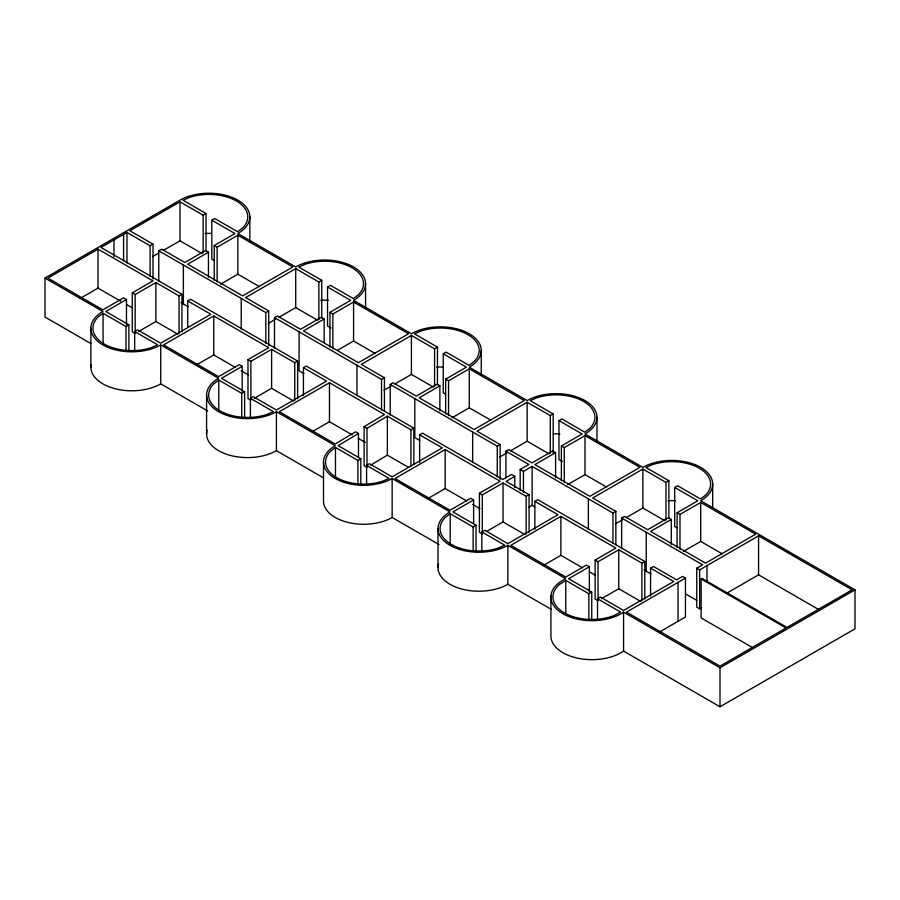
<?xml version="1.0" encoding="UTF-8"?>
<svg xmlns="http://www.w3.org/2000/svg" width="900" height="900" viewBox="0 0 900 900"><rect width="100%" height="100%" fill="white"/><g stroke="black" fill="none" stroke-linecap="round" stroke-linejoin="round"><path stroke-width="1.35" d="M128.891 349.909L128.891 324.855L126 326.52L103.061 313.279L98.145 316.98A38.846 22.433 0 0 0 104.321 344.059A38.846 22.433 0 0 0 151.211 347.625L157.624 344.779L134.674 331.537L134.674 351.022M244.609 418.106L244.609 391.657L241.718 393.334L218.779 380.093L213.851 383.794A38.846 22.433 0 0 0 220.028 410.861A38.846 22.433 0 0 0 266.929 414.428L273.33 411.593L250.391 398.34L250.391 417.825M360.799 485.19L360.799 458.741L357.907 460.418L335.475 447.469L330.671 451.08A38.149 22.027 0 0 0 336.735 477.664A38.149 22.027 0 0 0 382.781 481.174L389.048 478.395L366.581 465.424L366.581 484.909M476.032 551.722L476.032 525.274L473.141 526.95L450.202 513.697L445.286 517.399A38.846 22.433 0 0 0 451.463 544.477A38.846 22.433 0 0 0 498.353 548.044L504.765 545.197L481.826 531.956L481.826 551.441M591.75 619.92L591.75 592.087L588.859 593.752L565.785 580.433L559.778 584.235A39.015 22.523 0 0 0 564.379 612.9A39.015 22.523 0 0 0 614.014 615.555L620.606 612.09L597.533 598.759L597.533 619.639M366.998 467.336L364.106 465.671L364.106 426.69L384.457 414.506L329.468 382.759L279.326 411.705L335.25 443.993L355.59 431.798L358.481 433.474L358.481 457.132M358.481 433.474L338.141 445.657L360.799 458.741M366.998 465.941L366.998 428.366L387.349 416.171L410.94 429.795L413.831 428.13L413.831 464.31M370.598 465.188L387.349 455.141L387.349 416.171M90.799 343.507L45 317.059L45 278.089L180 200.149A40.916 23.625 0 0 1 237.859 200.149A40.916 23.625 0 0 1 237.859 233.55L295.718 266.951A40.916 23.625 0 0 1 353.576 266.951A40.916 23.625 0 0 1 353.576 300.364L411.424 333.765A40.916 23.625 0 0 1 469.282 333.765A40.916 23.625 0 0 1 469.282 367.166L527.141 400.567A40.916 23.625 0 0 1 585 400.567A40.916 23.625 0 0 1 585 433.969L642.859 467.381A40.916 23.625 0 0 1 700.717 467.381A40.916 23.625 0 0 1 700.717 500.782L855 589.86L855 628.83L720 706.77L623.576 651.094A41.085 23.715 0 0 1 577.125 658.058A41.085 23.715 0 0 1 550.924 634.849L550.924 595.879M181.924 331.819L181.924 294.233L179.032 295.909L155.891 282.544L135.157 294.514L135.157 333.484L132.266 331.819L132.266 292.849L153 280.879L98.032 249.143L47.891 278.089L102.859 309.825L123.593 297.855L126.484 299.52L126.484 324.574M153 278.921L153 244.125L150.109 245.801L126.968 232.436L100.924 247.466L181.924 294.233M206.032 251.089L206.032 213.514L203.141 215.179L180 201.814L129.859 230.771L153 244.125M158.782 281.43L158.782 250.808L161.674 249.143L184.826 262.507L205.549 250.537L208.451 252.203L208.451 277.256M214.132 260.494L211.826 259.166L211.826 220.196L214.718 218.52L237.656 231.761L242.572 228.06A38.846 22.433 0 0 0 236.396 200.993A38.846 22.433 0 0 0 189.506 197.426L183.094 200.261L206.032 213.514M80.123 298.451L98.032 288.113L120.735 301.219M152.539 256.646L158.513 253.192M163.282 250.436L180 240.795L201.982 253.485M214.234 280.316L214.234 245.52L234.968 233.55L211.826 220.196M126.484 299.52L105.75 311.49L128.891 324.855M208.451 252.203L187.718 264.173L242.674 295.909L292.826 266.951L237.859 235.226L217.125 247.196L214.234 245.52M134.674 331.537L137.576 329.861L160.718 343.226L210.859 314.28L187.718 300.915L187.718 327.364M187.718 300.915L190.609 299.25L297.641 361.046L297.641 398.621M138.611 331.493L155.891 321.514L177.874 334.204M220.579 284.164L237.859 274.196L259.369 286.616M250.875 400.298L247.984 398.621L247.984 359.651L268.718 347.681L213.75 315.945L163.609 344.902L218.576 376.627L239.299 364.657L242.201 366.334L242.201 391.387M321.75 317.891L321.75 280.316L318.859 281.993L295.718 268.627L245.576 297.574L268.718 310.939L268.718 345.735M158.782 250.808L265.826 312.604L268.718 310.939M274.5 348.244L274.5 317.621L277.391 315.945L300.532 329.31L321.266 317.34L324.157 319.005L324.157 342.675M331.009 327.971L327.532 325.969L327.532 286.999L330.424 285.322L353.374 298.575L358.29 294.874A38.846 22.433 0 0 0 352.114 267.795A38.846 22.433 0 0 0 305.224 264.229L298.811 267.075L321.75 280.316M197.032 364.567L213.75 354.915L235.26 367.335M268.256 323.449L275.423 319.32M279 317.25L295.718 307.598L317.7 320.287M329.951 347.13L329.951 312.334L350.674 300.364L327.532 286.999M242.201 366.334L221.468 378.304L244.609 391.657M247.984 359.651L250.875 361.316L271.609 349.346L294.75 362.711L297.641 361.046M324.157 319.005L303.424 330.975L358.391 362.711L408.532 333.765L353.576 302.029L332.843 313.999L329.951 312.334M250.391 398.34L253.282 396.675L276.424 410.029L326.576 381.082L303.424 367.718L303.424 395.561M303.424 367.718L306.326 366.053L413.831 428.13M254.329 398.295L271.609 388.327L293.591 401.017M337.444 350.314L353.576 340.999L375.075 353.419M437.468 384.705L437.468 347.119L434.576 348.795L411.424 335.43L361.282 364.387L384.424 377.741L384.424 411.154M274.5 317.621L381.532 379.418L384.424 377.741M390.218 415.046L390.218 384.424L393.109 382.759L416.25 396.113L436.984 384.142L439.875 385.819L439.875 410.873M445.567 394.11L443.25 392.771L443.25 353.801L446.141 352.136L469.08 365.377L473.996 361.676A38.846 22.433 0 0 0 467.831 334.609A38.846 22.433 0 0 0 420.93 331.043L414.529 333.877L437.468 347.119M312.75 431.381L329.468 421.729L352.181 434.835M383.974 390.262L391.129 386.123M394.718 384.053L411.424 374.4L433.418 387.101M445.657 413.933L445.657 379.136L466.391 367.166L443.25 353.801M439.875 385.819L419.141 397.789L474.109 429.525L524.25 400.567L469.282 368.831L448.549 380.801L445.657 379.136M366.581 465.424L369.484 463.759L392.141 476.843L442.282 447.896L419.625 434.812L419.625 462.645M419.625 434.812L422.516 433.136L502.808 479.498L511.481 474.48L514.789 476.381L514.789 487.519M452.014 417.78L469.282 407.812L490.793 420.221M482.299 533.903L479.407 532.238L479.407 493.267L500.141 481.298L445.174 449.561L395.032 478.507L450 510.244L470.734 498.274L473.625 499.95L473.625 523.609M553.174 452.902L553.174 413.933L550.283 415.598L527.141 402.244L477 431.19L500.141 444.555L500.141 479.351M390.218 384.424L497.25 446.22L500.141 444.555M505.924 477.675L505.924 451.226L508.826 449.561L531.967 462.926L552.701 450.956L555.592 452.621L555.592 477.675M562.433 461.588L558.967 459.585L558.967 420.615L561.859 418.939L584.798 432.191L589.714 428.49A38.846 22.433 0 0 0 583.538 401.411A38.846 22.433 0 0 0 536.648 397.845L530.235 400.691L553.174 413.933M428.468 498.184L445.174 488.531L466.684 500.951M499.68 457.065L506.846 452.925M510.424 450.866L527.141 441.214L549.124 453.904M520.166 490.354L520.166 469.474L528.84 464.456L505.924 451.226M561.375 480.735L561.375 445.939L582.109 433.969L558.967 420.615M473.625 499.95L452.891 511.92L476.032 525.274M479.407 493.267L482.299 494.933L503.032 482.963L526.174 496.327L529.076 494.651L529.076 532.238M555.592 452.621L534.859 464.591L589.826 496.327L639.967 467.381L585 435.645L564.266 447.615L561.375 445.939M514.789 476.381L506.104 481.399L529.076 494.651M520.166 469.474L523.462 471.375L532.136 466.369L612.967 513.034L615.859 511.358L615.859 544.759M481.826 531.956L484.718 530.291L507.859 543.645L558 514.699L534.859 501.334L534.859 529.178M534.859 501.334L537.75 499.669L644.783 561.465L644.783 599.04M486.911 531.248L503.032 521.933L525.026 534.634M567.72 484.594L585 474.615L606.51 487.035M528.885 507.218L532.136 505.339L534.533 506.723M644.783 561.465L641.891 563.13L618.75 549.776L598.016 561.746L598.016 600.716L595.125 599.04L595.125 560.07L615.859 548.1L560.891 516.364L510.75 545.321L565.717 577.046L586.451 565.087L589.342 566.752L589.342 591.806M668.891 518.321L668.891 480.735L666 482.411L642.859 469.046L592.717 497.993L615.859 511.358M621.641 548.663L621.641 518.04L624.533 516.364L647.674 529.729L668.408 517.759L671.299 519.435L671.299 544.489M676.991 527.726L674.674 526.387L674.674 487.418L677.576 485.752L700.515 498.994L705.431 495.293A38.846 22.433 0 0 0 699.255 468.214A38.846 22.433 0 0 0 652.365 464.659L645.952 467.494L668.891 480.735M544.174 564.986L560.891 555.345L582.401 567.754M615.398 523.868L622.564 519.739M626.141 517.669L642.859 508.016L664.841 520.706M677.092 547.549L677.092 512.752L697.826 500.782L674.674 487.418M589.342 566.752L568.609 578.722L591.75 592.087M671.299 519.435L650.576 531.405L705.533 563.13L755.674 534.184L700.717 502.447L679.984 514.418L677.092 512.752M597.533 598.759L600.424 597.094L623.576 610.459L673.717 581.501L650.576 568.148L650.576 595.98M650.576 568.148L653.467 566.471L676.609 579.836L682.56 576.405L685.451 578.07L685.451 617.04L658.856 632.396M601.47 598.714L618.75 588.746L640.732 601.436M683.438 551.396L700.717 541.418L722.227 553.837M701.752 607.635L699.649 608.839L696.758 607.174L696.758 568.204L702.641 564.806L621.641 518.04M685.451 578.07L626.467 612.124L720 666.124L786.049 627.998L701.156 578.981L701.156 617.951L753.311 648.056M696.758 568.204L699.649 569.869L758.576 535.849L852.109 589.86L787.016 627.435L702.124 578.419L701.156 578.981M726.176 593.528L758.576 574.83L819.304 609.896M45 278.089L102.859 311.49A40.916 23.625 0 0 0 102.859 344.902A40.916 23.625 0 0 0 160.718 344.902L218.576 378.304A40.916 23.625 0 0 0 218.576 411.705A40.916 23.625 0 0 0 276.424 411.705L335.272 445.68A40.219 23.22 0 0 0 335.272 478.507A40.219 23.22 0 0 0 392.141 478.507L450 511.92A40.916 23.625 0 0 0 450 545.321A40.916 23.625 0 0 0 507.859 545.321L565.717 578.722A41.085 23.715 0 0 0 562.916 613.744A41.085 23.715 0 0 0 623.576 612.124L720 667.8L855 589.86M181.035 302.625L188.201 306.765M303.907 373.567L299.093 370.789L299.093 331.819M419.625 440.381L414.799 437.591L414.799 398.621M643.894 569.858L651.038 573.975M685.845 594.079L696.645 600.311M132.266 292.849L135.157 294.514M364.106 426.69L366.998 428.366M595.125 560.07L598.016 561.746M126.709 304.673L132.683 308.115M241.234 370.789L248.4 374.929M358.155 438.289L365.332 442.429M387.349 455.141L408.589 467.404M472.657 504.405L479.835 508.534M589.567 571.894L595.541 575.347M91.103 364.702A40.916 23.625 0 0 0 114.176 388.485A40.916 23.625 0 0 0 160.718 383.873L207.72 411.007M207.09 430.279A40.916 23.625 0 0 0 228.926 455.017A40.916 23.625 0 0 0 276.424 450.675L323.257 477.72M323.494 462.094L323.494 501.064A40.219 23.22 0 0 0 348.322 522.517A40.219 23.22 0 0 0 392.141 517.477L439.155 544.624M438.525 563.895A40.916 23.625 0 0 0 460.35 588.634A40.916 23.625 0 0 0 507.859 584.291L551.25 609.345M758.576 535.849L758.576 574.83M720 667.8L720 706.77M712.699 484.076L712.699 507.735M706.984 565.639L706.984 582.345M700.717 502.447L700.717 541.418M699.649 569.869L699.649 608.839M679.984 514.418L679.984 549.214M678.049 582.345L678.049 621.315M666 482.411L666 519.986M646.234 532.238L646.234 571.207M642.859 469.046L642.859 508.016M641.891 563.13L641.891 600.716M623.576 612.124L623.576 651.094M618.75 549.776L618.75 588.746M612.967 513.034L612.967 543.645M596.981 417.274L596.981 440.933M588.859 593.752L588.859 620.201M588.375 498.836L588.375 529.447M585 435.645L585 474.615M565.785 580.433L565.785 613.834M564.266 447.615L564.266 482.411M560.891 516.364L560.891 555.345M550.283 415.598L550.283 453.184M532.136 466.369L532.136 505.339M527.141 402.244L527.141 441.214M526.174 496.327L526.174 533.903M523.462 471.375L523.462 492.255M507.859 545.321L507.859 584.291M503.032 482.963L503.032 521.933M497.25 446.22L497.25 476.843M482.299 494.933L482.299 532.519M481.264 350.46L481.264 375.514M473.141 526.95L473.141 550.609M472.657 432.022L472.657 462.645M469.282 368.831L469.282 407.812M450.202 513.697L450.202 544.32M448.549 380.801L448.549 415.598M445.174 449.561L445.174 488.531M438.019 528.615L438.019 567.585M434.576 348.795L434.576 386.37M411.424 335.43L411.424 374.4M410.94 429.795L410.94 465.986M392.141 478.507L392.141 517.477M381.532 379.418L381.532 410.04M365.558 283.657L365.558 308.711M357.907 460.418L357.907 484.076M356.951 365.22L356.951 395.843M353.576 302.029L353.576 340.999M335.475 447.469L335.475 478.08M332.843 313.999L332.843 348.795M329.468 382.759L329.468 421.729M318.859 281.993L318.859 319.567M295.718 268.627L295.718 307.598M294.75 362.711L294.75 400.298M276.424 411.705L276.424 450.675M271.609 349.346L271.609 388.327M265.826 312.604L265.826 343.226M250.875 361.316L250.875 398.902M249.84 216.855L249.84 241.909M241.718 393.334L241.718 416.993M241.234 298.406L241.234 329.029M237.859 235.226L237.859 274.196M218.779 380.093L218.779 410.704M217.125 247.196L217.125 281.993M213.75 315.945L213.75 354.915M206.584 394.999L206.584 433.969M203.141 215.179L203.141 252.765M183.375 265.005L183.375 303.975M180 201.814L180 240.795M179.032 295.909L179.032 333.484M160.718 344.902L160.718 383.873M155.891 282.544L155.891 321.514M150.109 245.801L150.109 276.424M126.968 232.436L126.968 263.059M126 326.52L126 350.19M123.593 234.382L123.593 260.831M113.951 239.951L113.951 256.657M103.061 313.279L103.061 343.901M98.032 249.143L98.032 288.113M90.877 328.196L90.877 367.166M320.839 300.308A38.846 22.433 0 0 1 328.444 300.308M205.132 233.505A38.846 22.433 0 0 1 211.455 233.438M667.98 500.726A38.846 22.433 0 0 1 675.585 500.726M553.545 433.868A38.846 22.433 0 0 1 559.868 433.924M436.556 367.11A38.846 22.433 0 0 1 442.89 367.054"/></g></svg>
